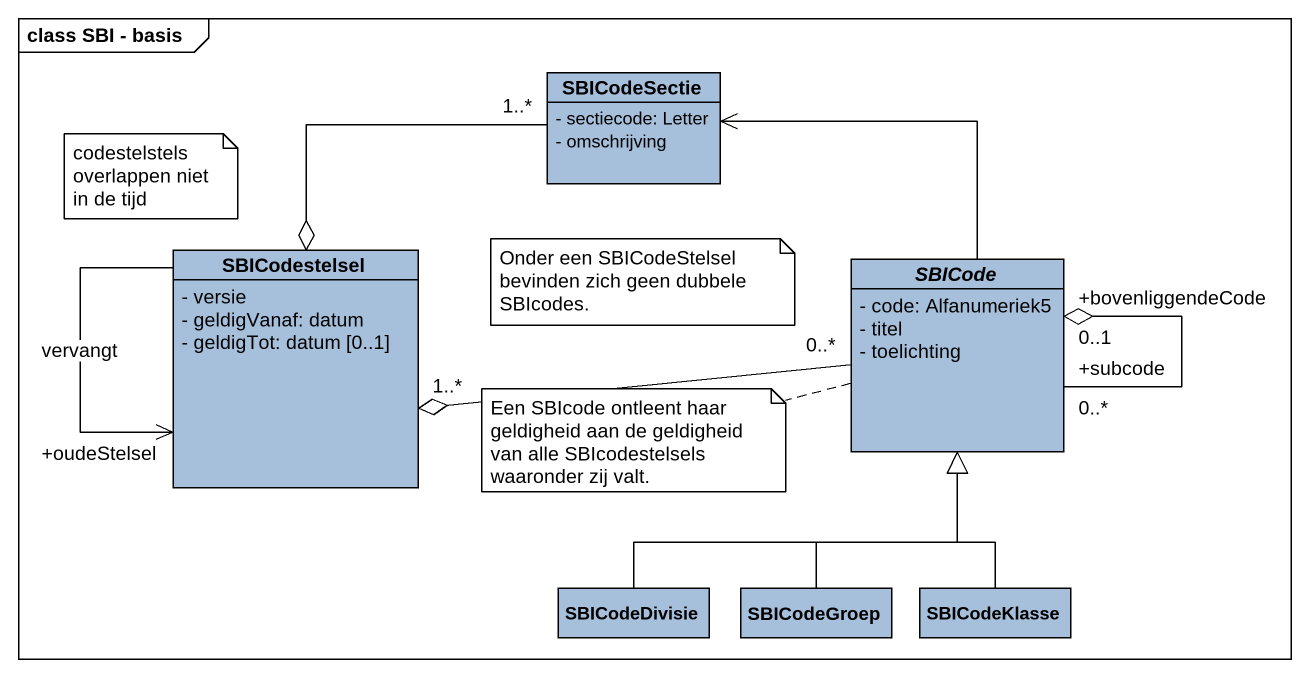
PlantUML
@startuml
mainframe class SBI - basis
hide circle
hide empty members
skinparam classAttributeIconSize 0
class SBICodeSectie #A6BFDB {
  - sectiecode: Letter
  - omschrijving
}
class SBICodestelsel #A6BFDB {
  - versie
  - geldigVanaf: datum
  - geldigTot: datum [0..1]
}
abstract class SBICode #A6BFDB {
  - code: Alfanumeriek5
  - titel
  - toelichting
}
class SBICodeDivisie #A6BFDB
class SBICodeGroep #A6BFDB
class SBICodeKlasse #A6BFDB
SBICodeSectie "1..*" --o SBICodestelsel
SBICodestelsel --> "+oudeStelsel" SBICodestelsel : vervangt
SBICode -up-> SBICodeSectie
SBICode "0..*" -left-o "1..*" SBICodestelsel
SBICode "+subcode\n0..*" --o "+bovenliggendeCode\n0..1" SBICode
SBICodeDivisie -up-|> SBICode
SBICodeGroep -up-|> SBICode
SBICodeKlasse -up-|> SBICode
note as N1
  codestelstels overlappen niet in de tijd
end note
note as N2
  Onder een SBICodeStelsel bevinden zich geen dubbele SBIcodes.
end note
note left of SBICode : Een SBIcode ontleent haar geldigheid aan de geldigheid van alle SBIcodestelsels waaronder zij valt.
@enduml
